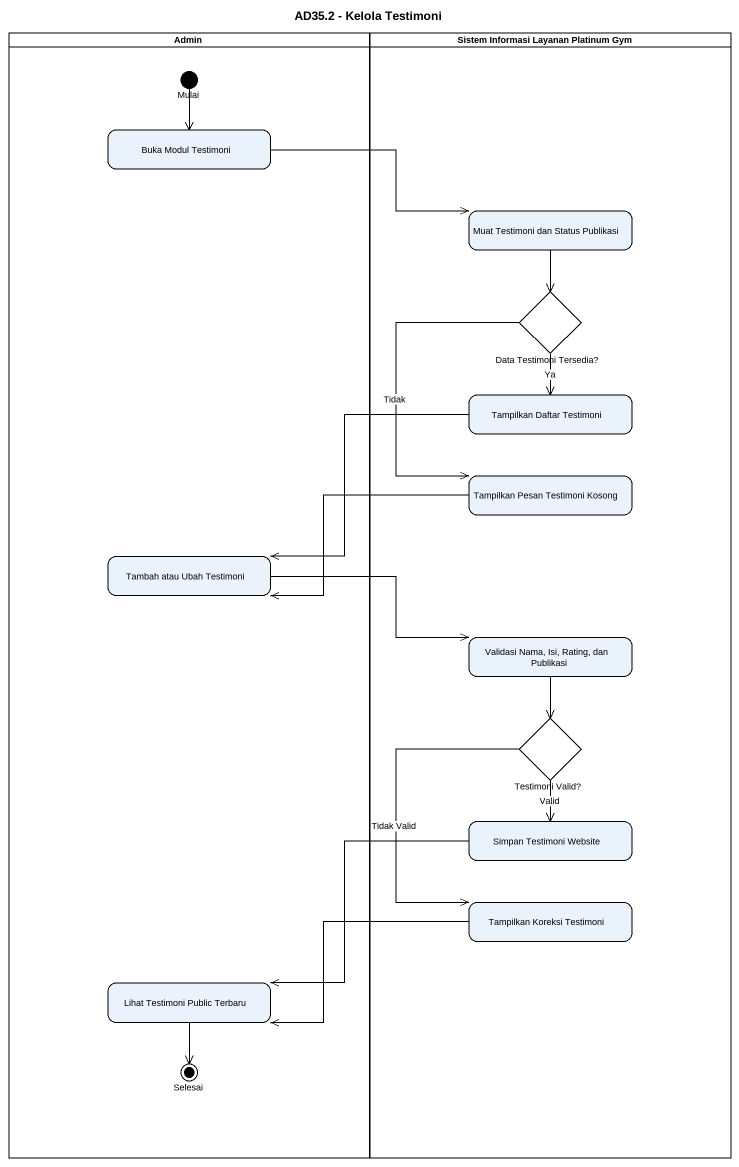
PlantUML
@startuml
title AD35.2 - Kelola Testimoni
hide empty description
state Admin <<partition>> {
  state Mulai <<start>>
  state "Buka Modul Testimoni" as Buka_Modul_Testimoni
  state "Tambah atau Ubah Testimoni" as Tambah_atau_Ubah_Testimoni
  state "Lihat Testimoni Public Terbaru" as Lihat_Testimoni_Public
  state Selesai <<end>>
}
state "Sistem Informasi Layanan Platinum Gym" as Sistem_Informasi_Layanan <<partition>> {
  state "Muat Testimoni dan Status Publikasi" as Muat_Testimoni_dan_Status
  state "Data Testimoni Tersedia?" as Data_Testimoni_Tersedia <<choice>>
  state "Tampilkan Daftar Testimoni" as Tampilkan_Daftar_Testimoni
  state "Tampilkan Pesan Testimoni Kosong" as Tampilkan_Pesan_Testimoni
  state "Validasi Nama, Isi, Rating, dan Publikasi" as Validasi_Nama_Isi_Rating
  state "Testimoni Valid?" as Testimoni_Valid <<choice>>
  state "Simpan Testimoni Website" as Simpan_Testimoni_Website
  state "Tampilkan Koreksi Testimoni" as Tampilkan_Koreksi_Testimoni
}
Mulai --> Buka_Modul_Testimoni
Buka_Modul_Testimoni -right-> Muat_Testimoni_dan_Status
Muat_Testimoni_dan_Status --> Data_Testimoni_Tersedia
Data_Testimoni_Tersedia --> Tampilkan_Daftar_Testimoni : Ya
Data_Testimoni_Tersedia --> Tampilkan_Pesan_Testimoni : Tidak
Tampilkan_Daftar_Testimoni -left-> Tambah_atau_Ubah_Testimoni
Tampilkan_Pesan_Testimoni -left-> Tambah_atau_Ubah_Testimoni
Tambah_atau_Ubah_Testimoni -right-> Validasi_Nama_Isi_Rating
Validasi_Nama_Isi_Rating --> Testimoni_Valid
Testimoni_Valid --> Simpan_Testimoni_Website : Valid
Testimoni_Valid --> Tampilkan_Koreksi_Testimoni : Tidak Valid
Simpan_Testimoni_Website -left-> Lihat_Testimoni_Public
Tampilkan_Koreksi_Testimoni -left-> Lihat_Testimoni_Public
Lihat_Testimoni_Public --> Selesai
@enduml
